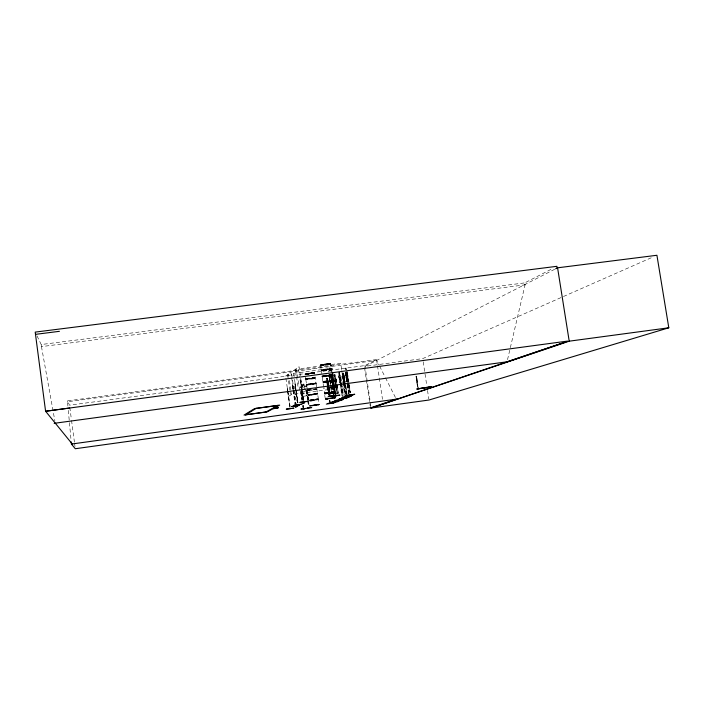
<?xml version="1.0" encoding="UTF-8"?>
<svg xmlns="http://www.w3.org/2000/svg" width="704" height="704" viewBox="0 0 704 704"><rect width="100%" height="100%" fill="white"/><g stroke="black" fill="none" stroke-linecap="round" stroke-linejoin="round"><path stroke-width="0.53" stroke-dasharray="3.52 2.64" d="M338.826 376.226L339.926 383.143C340.71 380.846 336.688 375.672 339.926 374.678L341.238 382.492M342.346 374.405C344.344 368.588 344.74 382.835 345.242 383.856M342.434 374.396L342.637 373.208L343.702 382.307M326.77 382.087L327.061 380.97M329.718 392.682C328.425 398.402 325.345 383.671 328.249 383.645L328.75 386.038M418.114 388.062L416.944 379.28M306.082 378.55L305.677 379.192L305.334 376.077M305.853 379.667L306.53 384.34L316.122 383.469L315.26 378.268L305.738 378.822M307.182 388.758L306.53 384.366M308.035 394.803L317.61 393.65L308.062 395.217L317.618 393.8L318.437 399.388L309.857 400.55M322.001 376.094L332.306 374.977L322.027 375.91M325.31 398.772L324.447 393.677L334.805 392.066L324.456 393.439L323.743 388.089L324.702 388.089M308.845 400.25L307.982 395.094L309.003 394.662M330.88 380.882L327.087 381.515L328.451 381.55M311.027 378.602L315.304 377.758L315.242 378.356L313.377 378.822L305.853 379.702L307.727 379.139M331.373 369.301L332.191 374.898L327.624 375.839M333.529 394.513L331.566 380.459M331.654 379.139L333.643 394.46M338.941 375.302L338.835 372.469L342.03 395.613M324.104 369.873L331.426 368.958L321.112 370.286L324.113 369.873M327.087 381.049L326.7 378.506L328.988 395.111M329.727 396.158L327.615 381.674L327.879 386.628M416.002 376.358L416.495 376.605M416.935 378.928L416.108 376.05L417.683 387.191M416.108 376.534L416.407 379.949M316.105 383.486L316.703 388.212M321.13 370.251L321.631 373.507M324.896 392.885L324.474 393.078L334.77 391.934L324.482 393.29M307.278 393.175L306.918 395.701L306.9 391.028M310.438 372.962L304.955 374.176L307.032 374.22L306.196 374.387M305.061 374.273L306.926 374.132M309.135 374.273L305.07 374.29M305.721 378.761L315.286 377.934L305.844 379.641M306.486 384.718L316.078 383.24L306.513 384.674L309.487 383.61M311.432 390.113C308.519 390.069 307.393 390.931 307.366 389.884M307.278 390.069L307.718 389.796M307.463 390.386L307.314 389.963L310.182 389.796M507.522 359.682L525.078 284.856L524.77 282.885L553.001 268.321M307.991 395.023L317.566 393.554L317.064 393.43M308.167 395.595L317.583 394.178L308.158 395.604M321.103 370.348L331.074 369.433L331.628 371.14M324.465 393.413L326.383 393.659L334.77 392.26L331.487 393.307L324.579 393.941M314.415 372.75L313.535 372.636M314.574 372.768L310.358 374.106L311.555 373.903M333.08 380.433L323.233 381.462M316.078 383.627L306.548 384.965L310.763 384.023M305.712 378.981L315.295 377.731L314.758 377.546M321.49 364.566L320.382 364.901L320.716 365.244M320.804 364.751L321.156 369.917M322.467 364.575L320.716 365.059M313.905 373.014L313.298 373.384L314.512 373.129M309.478 383.61L315.946 382.914L311.775 383.838M314.002 389.233C321.05 388.52 313.588 389.875 316.184 388.907M332.385 381.216C330.484 381.533 334.303 380.732 332.666 380.459L332.57 380.776M328.434 371.844C330.246 371.554 328.319 362.877 329.542 370.964M323.611 387.086L322.177 376.913M322.925 381.973L323.928 381.436M322.89 382.254L323.99 381.885M330.07 363.704L330.598 363.59M329.85 363.836L320.47 365.508L330.528 364.074C332.332 367.655 332.411 369.908 326.753 369.882M330.519 364.082L329.472 363.915M330.484 363.466L331.179 368.579L326.7 369.53M323.453 382.422L324.482 382.228M310.385 389.752L307.921 390.236L308.88 390.227M327.571 375.496L332.103 374.466L330.255 374.502M323.242 376.605L322.133 376.974L321.939 376.411L332.253 375.47L330.158 376.077M324.614 394.082L334.752 392.559M333.018 380.283L330.871 380.873M333.027 380.794L331.848 380.882L332.385 380.899M333.441 386.769L333.467 386.417M300.678 386.848C298.707 388.89 304.11 384.516 305.527 385.977L306.381 386.698M333.045 380.776L322.793 381.77M301.242 387.649L302.157 386.663L301.778 384.182L303.838 383.812L304.19 386.214M285.595 376.094L290.902 372.425L291.5 376.596M292.97 389.418L292.459 385.123L293.066 389.356M297.642 402.961L294.958 383.592L297.748 402.908M300.89 380.081L303.494 400.092M295.134 383.61L298.021 402.873M287.364 388.379L287.769 390.491M293.374 386.126L294.105 386.012L296.63 403.788M288.508 396.317L293.902 393.272M331.452 379.271L331.267 376.561L331.751 376.42M335.597 383.231L334.47 374.818L334.963 374.669M334.62 375.276L334.752 376.121M331.54 377.846L331.153 373.921M335.614 377.062L334.884 374.59L336.283 382.712M343.165 373.05L346.685 394.645M331.76 381.621L332.226 383.777M333.062 383.258L332.86 381.049M333.01 381.066L324.157 382.369M336.371 379.324L336.864 383.53M340.701 377.071L341.475 382.36M342.918 375.927L343.86 382.325M343.974 375.267L345.198 381.674M344.256 375.232L345.074 381.735M376.578 359.568L67.399 400.893L69.52 405.196L364.91 365.578L376.578 359.568L377.344 364.707M554.699 269.289L365.024 366.353L422.726 358.609L562.443 296.956M342.593 376.2L341.88 376.297L344.573 394.645M334.057 380.626L333.37 380.714L335.35 394.231M335.685 383.02L335.377 378.074L336.028 385.343M339.988 380.846L339.68 375.804L342.452 397.663M343.517 379.069L343.209 373.938L344.291 384.402M345.435 368.298L345.954 368.034L346.218 369.926L345.866 368.148M345.382 368.386L345.954 368.139M345.84 368.641L345.664 369.688M326.7 378.506L327.219 378.277L327.58 380.838M326.726 378.585L327.219 378.365M326.841 381.11L327.879 380.688M332.825 389.206L333.846 388.74M336.046 387.649L337.093 387.174M345.831 373.745L348.858 393.474M337.119 387.253L336.046 387.737L337.119 387.253L336.89 384.648M340.446 385.651L341.466 385.158M347.512 373.032L350.425 392.841M328.363 382.923L330.475 395.604M328.618 382.888L330.194 394.601M347.107 373.859L347.556 376.49L347.107 373.859L345.787 374.449L346.025 377.203L345.902 374.519M345.814 374.537L347.107 373.956M327.14 384.226L328.17 383.654M346.685 379.218L346.632 376.948L347.125 376.737L346.535 372.733M346.632 376.948L347.116 376.719L348.146 381.77M346.386 377.089L346.958 379.113L347.442 378.893L347.389 376.622L346.65 371.598M346.949 379.095L347.433 378.875L347.882 381.885M348.26 381.322L346.975 381.867C350.055 382.36 346.958 374.607 348.198 381.418M328.205 390.966L329.305 390.5M329.252 390.597L328.205 391.054C326.146 383.319 329.912 396.669 329.041 388.062M563.446 296.516L652.907 257.039M328.83 393.034L328.574 388.238L328.152 388.432L328.513 386.179M347.38 385.158L348.603 384.727M347.072 384.34L347.723 385.106M348.7 384.71L348.251 384.877L348.735 387.561L348.207 387.781M328.566 394.002L327.712 387.473L328.434 389.602L328.337 387.182M348.418 386.17L348.55 387.068M348.119 387.693L348.7 387.473L348.216 384.798M321.904 364.91L322.529 365.138L321.226 365.209M321.27 365.314L321.834 365.288M330.475 363.572L329.366 363.898M329.842 364.038L329.252 364.241L330.519 363.766M324.676 364.936L330.009 364.03M312.576 373.243L305.782 374.317L309.267 373.604M305.844 374.141L305.606 374.343M306.029 374.317L314.037 373.296M321.147 369.917L331.232 368.509M312.558 373.234L313.773 373.287M313.306 373.384L314.072 373.182L313.394 373.305M322.89 381.92L323.99 381.674M324.315 382.29C326.392 382.034 322.529 382.536 324.148 382.026M327.483 381.568L322.951 382.571L331.936 381.427M323.998 382.29L327.122 381.674M324.896 382.149L323.646 382.131M331.769 381.207L332.429 381.093M332.323 381.207L332.754 381.102M332.543 381.11L332.024 381.234M307.718 389.981L308.352 389.84M308.924 389.946L308.343 390.148M308.774 390.236L309.232 390.034M316.219 389.11L315.902 388.96M316.8 389.11L313.852 389.752L314.926 389.55M332.614 380.961L330.942 381.304M329.85 364.188L329.278 364.258L329.771 364.188M323.25 381.841L331.153 380.538L328.733 380.873M305.413 374.053L308.018 373.516M313.438 373.05L314.442 372.759L308.018 373.498M306.064 378.55L315.137 377.388L314.433 372.662M314.767 377.546L310.966 378.277M323.356 382.351L324.544 381.973M331.918 381.436L332.631 381.26M316.07 389.233L316.281 389.162M317.073 393.43L308.933 394.654M324.887 392.885L331.628 391.767M328.583 393.166L328.601 390.702L329.305 392.806L328.504 387.279M321.473 364.584L330.554 363.458M321.015 365.367L322.036 365.253M329.736 363.88L321.438 365.244M305.862 374.106L306.574 374.053M323.083 375.593L327.853 374.783M323.233 376.605L326.665 375.98M323.928 381.278L329.956 380.327M323.99 381.867L327.439 381.269M324.852 382.254L324.289 382.351M330.889 381.075L332.332 380.917M315.762 388.898L314.855 389.048L316.527 389.013M313.817 389.453L316.087 389.189M309.822 399.934L317.962 398.816M309.813 400.268L318.366 399.15L309.734 400.567M309.954 400.875L316.642 399.872M323.638 364.329L322.458 364.549L326.269 363.924M321.79 364.918L320.698 365.27M327.316 364.83L328.486 364.61M306.742 374.299L307.903 374.123M330.343 368.113L330.722 370.955M330.827 370.85L331.69 370.841M307.727 379.139L310.015 378.752M330.167 376.077L322.115 376.948M329.516 379.262L328.592 372.909M324.922 381.436L326.11 381.26M324.025 382.219L323.206 382.307M330.915 381.128L328.442 381.489L329.745 381.339M329.771 381.515L331.795 381.216M302.922 391.952L304.858 391.609M332.42 373.947L333.238 381.929L333.265 379.157M330.273 382.008L329.481 379.254L330.273 382.008L333.318 381.911M313.782 389.242L314.873 389.101M313.817 389.462L314.899 389.286M306.953 395.692L302.06 396.554L301.118 394.266M325.732 369.618L321.138 370.682L331.373 369.415M325.785 369.97L321.262 371.026L323.127 370.99M310.323 373.806L311.52 373.63M309.954 378.426L305.774 379.43M326.603 375.628L322.01 376.666L332.288 375.109L335.298 396.317M328.39 381.154L332.93 380.151L331.118 380.336M329.771 381.542L325.882 382.096M330.616 387.332L326.735 387.895M324.905 363.942L326.242 363.748M325.97 364.522L323.374 364.866M309.267 373.604L313.614 373.102M327.395 381.014L328.733 380.829M327.941 387.385L329.287 387.191M311.432 390.113L312.664 389.937M344.793 380.741L345.004 383.354M343.358 381.41L343.974 383.944M416.53 376.825L417.05 379.262M294.545 394.205L335.236 388.661M328.293 393.281L328.654 394.073M417.199 381.383L418.22 388.054M67.91 406.076L67.514 401.738L376.702 360.378L379.148 365.226M334.47 374.818L336.917 394.117M339.926 374.678L340.208 375.558M342.329 374.378L343.587 382.65M331.751 376.323L333.494 385.352M327.219 378.277L328.249 384.331M292.362 385.185L293.234 389.374M327.58 380.75L328.143 381.445M287.452 388.326L287.417 390.579M347.38 385.255L347.16 384.331M311.793 400.963L318.428 399.414L309.778 400.849M37.039 335.931L41.193 344.529L524.77 282.885M41.193 344.529L41.466 346.614L525.078 284.856M325.82 381.647L327.087 381.471M324.122 382.087L324.738 381.964M308.37 390.034L308.862 390.069M308.898 390.148L308.018 390.342M311.388 389.822L308.801 390.086M328.768 381.058L330.044 380.899M310.429 372.953L313.553 372.618M307.877 373.965L309.065 373.798M306.24 374.37L305.712 374.44M327.545 363.774L326.269 363.942L329.595 363.598M323.4 365.068L322.274 365.182L324.676 364.91M311.793 400.963L309.874 401.166M331.628 391.767L334.602 391.582M308.387 390.025L307.648 390.025M329.947 380.327L331.091 380.204M325.82 381.638L323.77 381.841M324.438 382.272L325.882 382.078M323.118 370.99L331.364 369.45M320.69 365.068L321.508 365.033M309.734 400.233L317.953 398.816M316.633 399.872L318.393 399.775L319.018 404.14M331.188 380.794L332.103 380.714M323.594 382.439L324.878 382.193M331.135 380.591L332.719 380.486L332.068 380.53M305.738 374.343L306.891 374.202M312.682 372.698L313.562 372.636M313.482 373.085L314.213 373.094M321.262 365.068L322.326 365.033M321.138 365.27L322.485 365.112M305.527 385.977L306.319 386.742M302.122 386.593L301.778 384.182M309.276 390.042L307.912 390.245M307.736 390.474L308.334 390.447M323.778 381.7L322.819 381.823M323.822 382.034L323.198 382.096M330.29 381.911L333.274 381.823M305.439 374.59L306.038 374.581M331.602 377.001L330.422 377.027L329.974 373.938M328.689 370.973L331.681 370.929M329.604 363.616L330.229 363.59M330.431 368.095L329.085 368.122L330.317 368.21M304.093 386.311L305.237 386.927M301.893 392.137L303.204 393.879L305.131 393.536L305.888 391.424L305.501 388.731M379.641 366.194L385.026 376.86M385.51 377.837L395.798 398.191M347.424 384.217L347.811 385M343.086 373.058L344.159 378.743L343.825 381.172L343.288 379.183M332.033 378.937L332.904 383.416M301.18 394.249L302.139 396.466M335.535 377.071L336.662 383.68M332.561 379.553C332.763 377.863 330.774 379.157 331.373 380.195M347.248 380.978L346.438 377.96L347.266 380.362L347.31 377.511L347.468 380.908M339.768 380.952L340.296 382.914M335.474 383.126L335.975 385.053M347.063 381.858L346.526 379.342L347.063 381.955M343.376 381.392L343.71 383.108M335.65 385.246L336.134 387.64M336.134 387.728C335.614 385.44 332.992 375.575 335.887 377.793L337.014 385.581M417.041 379.676L417.199 381.005M416.46 380.398L416.539 380.838M41.466 346.614L54.894 421.01M416.645 381.586L417.578 387.253M423.201 361.794L426.888 386.214M427.53 390.465L428.815 398.957M377.502 365.79L382.483 399.3M364.91 365.578L370.172 401.166M370.33 402.248L370.973 406.604M364.549 367.673L370.33 406.771M347.371 373.102L348.594 381.436M348.753 382.483L350.284 392.902M347.01 371.413L348.77 383.495M348.92 384.542L350.143 392.885M346.922 371.43L350.002 392.938M345.91 371.958L349.307 395.49M345.646 372.09L348.726 393.448M345.462 372.187L348.577 393.51M345.374 372.196L346.843 382.325M345.998 377.194L346.755 382.334M345.831 385.968L347.09 394.557M345.233 382.809L346.966 394.61M345.4 384.93L346.817 394.592M344.45 385.475L346.016 396.15M344.01 383.398L345.576 394.073M343.86 383.372L345.426 394.055M343.737 383.434L345.33 394.53L343.702 383.75M341.634 369.662L340.692 363.282L298.487 368.922L299.42 375.329M341.783 370.726L343.543 382.677M341.634 383.416L343.341 395.041M340.586 377.133L341.361 382.422M341.51 383.478L343.218 395.094M340.129 375.531L341.519 384.507M341.669 385.563L343.218 396.141M341.238 383.513L343.103 396.194M339.266 372.24L339.645 374.924M339.178 372.249L340.701 382.712M340.182 384.032L341.757 395.648M337.128 384.507L338.492 393.844M337.163 386.619L338.078 392.841M336.75 384.604L337.955 392.894M336.186 386.434L337.304 394.029M335.755 384.314L337.19 394.082M336.037 394.143L332.235 368.192L291.579 373.639L293.832 389.259M332.913 374.493L335.87 394.689M332.2 371.844L335.676 395.771M332.455 373.93L333.23 379.183M332.156 373.481L335.262 394.75M332.253 375.47L333.45 383.627M333.599 384.234L335.034 394.486M331.786 373.912L331.927 379.201L330.748 379.227L329.49 374.977M333.652 386.426L334.752 393.958M333.221 384.331L334.638 394.002M332.842 384.454L332.156 379.773L332.649 385.862M332.807 386.936L333.898 394.425M332.385 384.85L333.793 394.478M329.49 374.546L330.898 384.164M331.056 385.229L332.297 393.782M329.234 374.598L330.634 384.208M330.792 385.282L332.042 393.826M329.146 374.554L330.546 384.173M330.704 385.246L331.954 393.791M328.882 374.598L330.598 386.355M330.757 387.429L331.69 393.844M330.22 395.639L328.152 381.401L328.478 384.287M328.548 385.097L329.938 394.636M328.029 387.675L329.305 396.326M329.877 400.33L330.343 403.498M329.754 400.382L330.062 402.494M328.856 395.094L326.744 382.07L328.733 395.146M329.622 400.365L329.93 402.477M329.498 400.418L329.806 402.521M316.791 388.758L317.46 393.36L308.026 394.662L307.314 389.752M305.061 374.088L305.131 374.554M306.953 390.236L308.299 399.529M308.449 400.558L308.898 403.656M306.821 390.245L308.466 401.606M308.616 402.635L308.915 404.703M306.381 390.342L307.727 399.626M307.877 400.664L308.475 404.791M306.258 390.35L307.595 399.634M307.745 400.673L308.343 404.8M303.741 383.9L304.128 386.311M304.594 389.814L304.207 387.112L302.28 387.464L302.667 390.157M303.776 400.048L299.077 366.766L293.278 370.779L297.915 402.917M303.75 400.242L301.118 381.779L300.362 381.894L303.072 400.321L299.57 376.394M301.215 390.262L302.632 400.048M303.415 405.486L303.882 408.742M301.083 390.271L302.5 400.057M303.283 405.495L303.591 407.669M300.802 391.45L302.06 400.145M302.843 405.583L303.16 407.757M300.67 391.459L301.928 400.154M302.711 405.592L303.028 407.766M296.498 368.553L299.596 390.06M295.504 369.248L296.428 375.663M296.578 376.728L298.276 388.494M293.92 389.875L295.935 403.885M291.65 377.634L293.339 389.321M293.454 390.148L295.469 404.14M293.392 390.438L295.372 404.193M293.216 390.421L295.205 404.184M293.119 390.474L295.099 404.228M288.534 374.062L288.851 376.226M289.476 380.556L291.5 394.627M287.628 374.686L289.802 389.77M289.951 390.843L290.576 395.155M287.927 391.582L290.268 407.845M285.903 378.224L290.171 407.889M287.663 391.618L289.907 407.933M69.81 407.378L71.394 419.346M71.544 420.438L74.43 442.2M74.571 443.291L75.002 446.556M67.399 400.893L67.514 401.738M68.314 410.414L71.007 439.718M333.626 386.241L333.863 388.819L332.904 389.286L333.784 388.828L333.538 386.258M336.794 384.648L337.031 387.262M306.689 385.194L316.078 383.847L306.654 385.22M303.45 384.366L302.218 384.595L302.333 385.396L303.574 385.167L303.45 384.366M330.176 368.667L329.419 368.667L329.551 369.591L330.308 369.582L330.176 368.667M332.904 389.286L332.35 386.848L332.825 389.294"/><path stroke-width="1.06" d="M335.641 395.278L328.134 396.607L335.808 395.243M430.505 387.262L431.112 386.822L416.821 389.013M431.13 386.822L416.988 389.074M286.343 409.13L293.902 408.135L286.361 409.174M294.078 405.284L301.946 404.149L294.096 405.328M300.934 409.033L305.017 408.628L301.286 408.989M330.95 402.459L338.51 401.474L330.95 402.406M341.915 397.786L349.826 396.686M341.792 400.048L334.101 401.174L341.739 400.127M303.574 403.014L302.368 403.621L303.917 402.908M344.969 396.044L353.021 395.023L344.898 396.088M316.096 405.117L309.646 405.882L318.19 404.483M319.026 404.518L318.164 404.483M335.421 397.663L334.541 397.61M245.52 414.858L256.247 408.338M265.769 412.069L278.106 405.337M273.398 408.698L277.869 407.959L275.554 408.364M273.636 408.566L275.66 408.32M274.006 408.373L276.17 408.038M274.322 408.197L278.494 407.625L276.285 407.994M555.658 268.796L557.577 267.81L656.92 255.27L668.8 327.791L428.974 400.022L371.184 408.038L565.638 341.977M291.738 406.446L299.552 405.416L291.729 406.507M332.218 401.922L339.786 400.866M335.447 400.541L343.138 399.485M339.838 398.737L347.67 397.654L339.768 398.693M341.942 397.839L349.774 396.783M345.778 397.311L347.125 396.739L347.028 395.947M335.042 401.905L336.16 401.438M346.245 397.206L347.477 396.695L347.301 395.912M351.331 396.114L343.306 397.258L351.252 396.053M336.327 401.227L337.058 401.122M345.215 397.69L346.597 397.091M336.503 401.377L337.823 400.831M350.733 394.926L348.814 395.595L350.293 395.032M330.097 403.524L331.628 403.014L330.405 403.489M354.658 394.328L346.57 395.49L354.64 394.275M335.236 402.494L327.721 403.542L335.157 402.415M370.498 407.862L396.282 399.159M566.025 341.933L507.021 361.821L54.173 423.324M371.184 408.038L569.21 341.176L668.8 327.791M334.338 397.936L335.447 397.672M318.701 404.606L318.05 404.756L319.053 404.527M343.781 398.253L342.478 398.772M339.337 400.101L338.228 400.576M347.31 396.748L347.222 395.956M331.962 395.991L336.09 395.745M342.355 398.746L343.358 398.314M339.046 400.118L337.999 400.576M335.377 395.824L335.298 395.006M325.723 398.578L326.436 398.42M325.723 398.719L327.395 398.385M325.758 398.904L334.567 397.602M335.06 397.76L325.653 399.133M309.258 407.81L303.292 408.848M303.415 403.278L304.225 403.181M297.088 406.622L296.27 406.736M344.969 397.575L345.778 397.461M326.418 398.429L327.395 398.235M326.454 398.746L327.43 398.561M318.067 404.765L316.078 405.117M347.142 396.73L346.914 395.974L346.931 396.792M332.209 396.299L339.882 395.111L332.411 396.387M311.379 407.651L307.683 407.845M335.984 401.5L334.62 402.002M371.14 407.686L75.293 448.73L71.412 444.057L71.21 441.892M256.08 408.443L277.913 405.442M346.227 396.396L348.225 396.158M338.369 399.362L346.157 398.288M417.41 388.81L431.147 386.918M335.438 400.532L343.2 399.502M245.67 414.77L265.936 411.981M397.021 399.062L71.403 444.057L72.195 443.951L45.593 411.259L35.2 332.103L556.89 266.314L557.234 268.479M326.295 404.105L333.749 402.961M69.582 408.03L45.593 411.259L567.635 341.079M315.058 404.853L316.263 404.686M312.47 405.618L313.632 405.39M35.499 334.356L59.418 331.32M326.295 399.08L327.21 399.001M311.722 407.572L307.947 407.81M336.556 401.298L337.858 400.717M557.577 267.81L569.21 341.176M295.319 406.991L296.833 406.472L295.346 406.982M254.646 408.558L244.042 415.061L267.238 411.866L279.699 405.126L254.646 408.558M300.027 402.389L308.15 401.271L300.027 402.389M346.931 397.065L345.11 397.76L346.958 397.074"/></g></svg>
